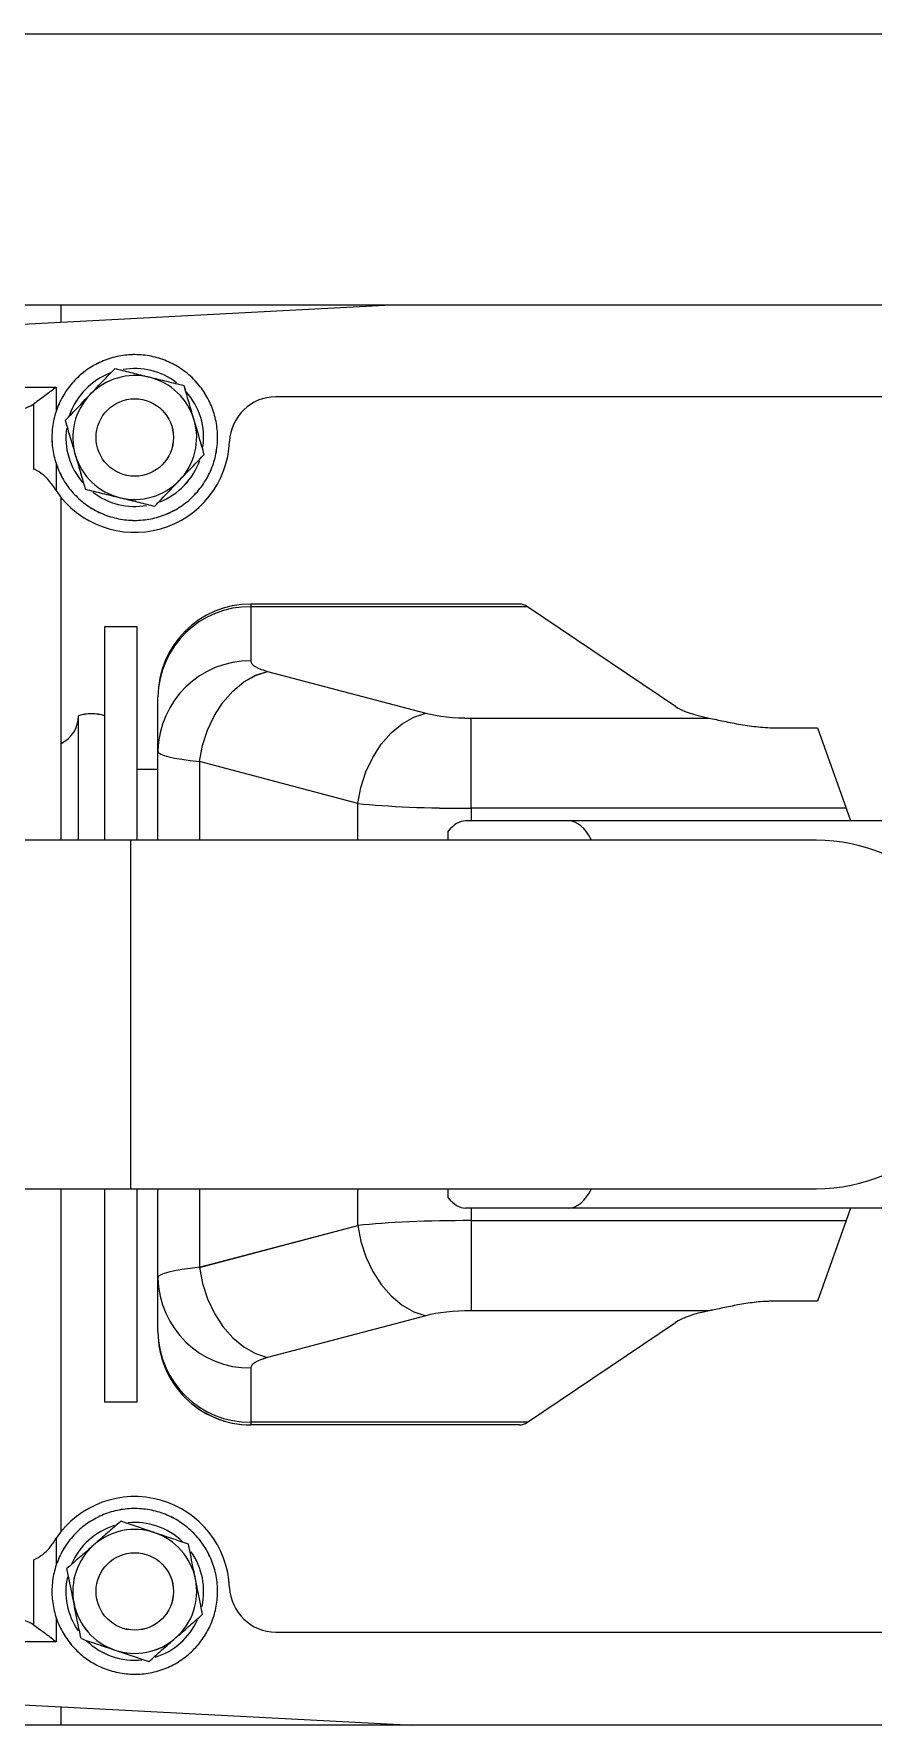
# Model space of a CAD drawing. Header units: inches. Extents: x -1851 to 6314, y -1304 to 4687.
# Drawn here: x -1323.12 to -1318.15, y 211.38 to 221.38 of the extents above; entities that cross this region are included whole.
import ezdxf

# ---------------------------------------------------------------- set-up
doc = ezdxf.new("R2010")
doc.units = ezdxf.units.IN
doc.header["$MEASUREMENT"] = 0
doc.layers.add('E-ARRY-TABL', color=9, linetype='Continuous')

# ---------------------------------------------------------------- blocks, each defined once
blk = doc.blocks.new('2.2.1_8 Mid Plan View')
at = {"color": 7, "linetype": 'Continuous', "lineweight": 15}
for p, q in [((-0.30061, -3.73684), (-0.30061, 2.68042)), ((0.30109, 2.68042), (0.30109, -3.73684)), ((-0.41544, -3.62201), (-0.41544, 2.56559)), ((-0.08202, 0.09022), (-0.08202, -0.1048)), ((0.08202, 0.09022), (0.08202, -0.1048)), ((-0.26164, 0.08119), (-0.26164, -0.22889)), ((0.26164, -0.22889), (0.26164, 0.08119)), ((-0.08733, 0.01273), (-0.08202, 0.01463)), ((0.08202, 0.01463), (0.08733, 0.01273)), ((-0.12142, 0.00057), (-0.08733, 0.01273)), ((-0.08733, 0.01273), (-0.08733, -0.14613)), ((0.08733, -0.14613), (0.08733, 0.01273)), ((0.08733, 0.01273), (0.12142, 0.00057)), ((-0.12142, -0.0164), (-0.12142, 0.00057)), ((-0.07382, 0), (-0.07382, -0.29035)), ((0.07382, -0.29035), (0.07382, 0)), ((0.12142, 0.00057), (0.12142, -0.0164)), ((-0.12556, -0.14613), (-0.12556, -0.04537)), ((0.12556, -0.04537), (0.12556, -0.14613)), ((-0.13046, -0.05956), (-0.17274, -0.12222)), ((0.17274, -0.12222), (0.13046, -0.05956)), ((-0.08202, -0.1048), (-0.08202, -0.14855)), ((0.08202, -0.1048), (0.08202, -0.14855)), ((-0.17388, -0.12565), (-0.17388, -0.2395)), ((-0.17274, -0.12222), (-0.17274, -0.2395)), ((0.17274, -0.12222), (0.17274, -0.2395)), ((0.17388, -0.12565), (0.17388, -0.2395)), ((-0.08733, -0.14613), (-0.12556, -0.14613)), ((0.08733, -0.14613), (0.12556, -0.14613)), ((-0.07382, -0.15584), (-0.07762, -0.15584)), ((0.07762, -0.15584), (0.07382, -0.15584)), ((-0.14536, -0.23247), (-0.12762, -0.16535)), ((0.12762, -0.16535), (0.14536, -0.23247)), ((0.28572, -0.46404), (0.30109, -0.17084)), ((-0.28572, -0.46404), (-0.30061, -0.18001)), ((-0.08939, -0.19417), (-0.10713, -0.2613)), ((0.10713, -0.2613), (0.08939, -0.19417)), ((-0.17388, -0.2395), (-0.17274, -0.2395)), ((-0.17274, -0.2395), (-0.14975, -0.2395)), ((0.14975, -0.2395), (0.17274, -0.2395)), ((0.17274, -0.2395), (0.17388, -0.2395)), ((-0.11152, -0.27887), (-0.13451, -0.27887)), ((-0.07382, -0.27887), (-0.11152, -0.27887)), ((-0.10375, -0.27887), (-0.10375, -0.28771)), ((0.11152, -0.27887), (0.07382, -0.27887)), ((0.13451, -0.27887), (0.11152, -0.27887)), ((-0.07382, -0.28771), (-0.16416, -0.28771)), ((-0.16416, -0.28771), (-0.16416, -0.30146)), ((-0.07382, -0.29035), (-0.07382, -0.42979)), ((0.16416, -0.28771), (0.07382, -0.28771)), ((0.07382, -0.42979), (0.07382, -0.29035)), ((0.16416, -0.30146), (0.16416, -0.28771)), ((-0.16416, -0.30146), (-0.07382, -0.30146)), ((0.07382, -0.30146), (0.16416, -0.30146)), ((-0.07382, -0.31255), (-0.12655, -0.31255)), ((-0.29328, -0.31988), (-0.30061, -0.31988)), ((-0.26575, -0.45363), (-0.26575, -0.32202)), ((-0.22193, -0.32202), (-0.2235, -0.32303)), ((-0.07382, -0.31988), (-0.21905, -0.31988)), ((0.21905, -0.31988), (0.07382, -0.31988)), ((0.2235, -0.32303), (0.22193, -0.32202)), ((0.26575, -0.32202), (0.26575, -0.45363)), ((0.30109, -0.31988), (0.29328, -0.31988)), ((-0.23108, -0.33148), (-0.25867, -0.33148)), ((0.25867, -0.33148), (0.23108, -0.33148))]:
    blk.add_line(p, q, dxfattribs=at)
at = {"color": 8, "linetype": 'Continuous', "lineweight": 15}
for p, q in [((-0.08733, -0.14613), (-0.08202, -0.14613)), ((0.08202, -0.14613), (0.08733, -0.14613)), ((-0.07382, -0.19417), (-0.08939, -0.19417)), ((0.08939, -0.19417), (0.07382, -0.19417)), ((-0.10713, -0.2613), (-0.07382, -0.2613)), ((0.07382, -0.2613), (0.10713, -0.2613)), ((0.07382, -0.29035), (-0.07382, -0.29035)), ((-0.26575, -0.32202), (-0.2555, -0.32202)), ((-0.23334, -0.32202), (-0.22193, -0.32202)), ((0.22193, -0.32202), (0.23334, -0.32202)), ((0.2555, -0.32202), (0.26575, -0.32202))]:
    blk.add_line(p, q, dxfattribs=at)
at = {"color": 7, "linetype": 'Continuous', "lineweight": 15, "flags": 128}
for points in [[(-0.08939, -0.19417), (-0.09617, -0.1929), (-0.10274, -0.19077), (-0.1089, -0.18786), (-0.11446, -0.18425), (-0.11924, -0.18006), (-0.1231, -0.17542), (-0.12592, -0.17046), (-0.12762, -0.16535)], [(0.08939, -0.19417), (0.09617, -0.1929), (0.10274, -0.19077), (0.1089, -0.18786), (0.11446, -0.18425), (0.11924, -0.18006), (0.1231, -0.17542), (0.12592, -0.17046), (0.12762, -0.16535)], [(-0.10713, -0.2613), (-0.11391, -0.26002), (-0.12048, -0.25789), (-0.12664, -0.25498), (-0.1322, -0.25138), (-0.13698, -0.24718), (-0.14085, -0.24254), (-0.14367, -0.23758), (-0.14536, -0.23247)], [(0.10713, -0.2613), (0.11391, -0.26002), (0.12048, -0.25789), (0.12664, -0.25498), (0.1322, -0.25138), (0.13698, -0.24718), (0.14085, -0.24254), (0.14367, -0.23758), (0.14536, -0.23247)]]:
    blk.add_lwpolyline(points, dxfattribs=at)
at = {"color": 7, "linetype": 'Continuous', "lineweight": 15}
for centre in [(-0.24442, -0.28871), (0.24442, -0.28871)]:
    blk.add_circle(centre, 0.0164, dxfattribs=at)
for centre, radius, start, end in [((0, 0), 0.07382, 0, 180), ((-0.24196, -0.22889), 0.01968, 180, 267.64472), ((0.24196, -0.22889), 0.01968, 272.35528, 0), ((-0.13451, -0.2395), 0.03937, 180, 270), ((-0.13391, -0.24004), 0.03884, 179.20634, 269.11267), ((-0.11092, -0.24004), 0.03884, 179.20634, 269.11267), ((0.11092, -0.24004), 0.03884, 270.88733, 0.79366), ((0.13391, -0.24004), 0.03884, 270.88733, 0.79366), ((0.13451, -0.2395), 0.03937, 270, 0), ((-0.24442, -0.28871), 0.04019, 304.01996, 87.64472), ((0.24442, -0.28871), 0.04019, 92.35528, 235.98004), ((-0.24442, -0.28871), 0.0351, 108.15411, 119.40411), ((-0.24442, -0.28871), 0.0351, 96.90411, 108.15411), ((-0.24442, -0.28871), 0.0351, 85.65411, 96.90411), ((-0.24442, -0.28871), 0.0351, 74.40411, 85.65411), ((-0.24442, -0.28871), 0.0351, 63.15411, 74.40411), ((-0.24442, -0.28871), 0.0351, 51.90411, 63.15411), ((0.24442, -0.28871), 0.0351, 110.6824, 121.9324), ((0.24442, -0.28871), 0.0351, 99.4324, 110.6824), ((0.24442, -0.28871), 0.0351, 88.1824, 99.4324), ((0.24442, -0.28871), 0.0351, 76.9324, 88.1824), ((0.24442, -0.28871), 0.0351, 65.6824, 76.9324), ((0.24442, -0.28871), 0.0351, 54.4324, 65.6824), ((-0.24442, -0.28871), 0.0351, 130.65411, 141.90411), ((-0.24442, -0.28871), 0.02625, 106.27911, 166.27911), ((-0.24442, -0.28871), 0.0351, 119.40411, 130.65411), ((-0.24442, -0.28871), 0.0292, 82.02411, 131.67826), ((-0.24442, -0.28871), 0.02625, 46.27911, 106.27911), ((-0.24442, -0.28871), 0.0292, 46.27911, 70.51706), ((-0.24442, -0.28871), 0.0351, 40.65411, 51.90411), ((0.24442, -0.28871), 0.0351, 133.1824, 144.4324), ((0.24442, -0.28871), 0.02625, 101.3074, 161.3074), ((0.24442, -0.28871), 0.0351, 121.9324, 133.1824), ((0.24442, -0.28871), 0.0292, 77.48076, 124.95791), ((0.24442, -0.28871), 0.02625, 41.3074, 101.3074), ((0.24442, -0.28871), 0.0292, 17.4042, 65.70248), ((0.24442, -0.28871), 0.0351, 43.1824, 54.4324), ((0.24442, -0.28871), 0.0351, 31.9324, 43.1824), ((-0.24442, -0.28871), 0.0351, 141.90411, 153.15411), ((-0.24442, -0.28871), 0.0292, 142.71343, 189.80563), ((-0.24442, -0.28871), 0.02625, 346.27911, 46.27911), ((-0.24442, -0.28871), 0.0292, 21.12868, 46.27911), ((-0.24442, -0.28871), 0.0351, 29.40411, 40.65411), ((-0.24442, -0.28871), 0.0351, 18.15411, 29.40411), ((0.24442, -0.28871), 0.0351, 144.4324, 155.6824), ((0.24442, -0.28871), 0.0292, 136.15698, 161.3074), ((0.24442, -0.28871), 0.02625, 341.3074, 41.3074), ((0.24442, -0.28871), 0.0351, 20.6824, 31.9324), ((-0.24442, -0.28871), 0.0351, 164.40411, 175.65411), ((-0.24442, -0.28871), 0.0351, 153.15411, 164.40411), ((-0.24442, -0.28871), 0.0351, 6.90411, 18.15411), ((0.24442, -0.28871), 0.0351, 155.6824, 166.9324), ((0.24442, -0.28871), 0.0292, 161.3074, 185.54536), ((0.24442, -0.28871), 0.0351, 9.4324, 20.6824), ((-0.24442, -0.28871), 0.0351, 175.65411, 186.90411), ((-0.24442, -0.28871), 0.02625, 166.27911, 226.27911), ((-0.24442, -0.28871), 0.0292, 322.45247, 9.92962), ((-0.24442, -0.28871), 0.0351, 355.65411, 6.90411), ((0.24442, -0.28871), 0.0351, 166.9324, 178.1824), ((0.24442, -0.28871), 0.02625, 161.3074, 221.3074), ((0.24442, -0.28871), 0.0292, 315.62303, 5.97122), ((0.24442, -0.28871), 0.0351, 358.1824, 9.4324), ((-0.24442, -0.28871), 0.0351, 186.90411, 198.15411), ((-0.24442, -0.28871), 0.0351, 344.40411, 355.65411), ((0.24442, -0.28871), 0.0351, 178.1824, 189.4324), ((0.24442, -0.28871), 0.0351, 346.9324, 358.1824), ((-0.24442, -0.28871), 0.0351, 198.15411, 209.40411), ((-0.24442, -0.28871), 0.0292, 200.59474, 250.94292), ((-0.24442, -0.28871), 0.02625, 286.27911, 346.27911), ((-0.24442, -0.28871), 0.0351, 333.15411, 344.40411), ((0.24442, -0.28871), 0.0351, 189.4324, 200.6824), ((0.24442, -0.28871), 0.0292, 197.0524, 246.70655), ((0.24442, -0.28871), 0.02625, 281.3074, 341.3074), ((0.24442, -0.28871), 0.0351, 335.6824, 346.9324), ((-0.24442, -0.28871), 0.0351, 209.40411, 220.65411), ((-0.24442, -0.28871), 0.02625, 226.27911, 286.27911), ((-0.24442, -0.28871), 0.0351, 321.90411, 333.15411), ((-0.10766, -0.307), 0.01968, 163.6403, 196.3597), ((0.24442, -0.28871), 0.0351, 200.6824, 211.9324), ((0.24442, -0.28871), 0.0351, 211.9324, 223.1824), ((0.24442, -0.28871), 0.02625, 221.3074, 281.3074), ((0.24442, -0.28871), 0.0351, 324.4324, 335.6824), ((-0.24442, -0.28871), 0.0351, 220.65411, 231.90411), ((-0.24442, -0.28871), 0.0292, 262.37591, 310.67419), ((-0.24442, -0.28871), 0.0351, 310.65411, 321.90411), ((-0.12655, -0.32567), 0.01312, 26.18366, 90), ((0.24442, -0.28871), 0.0351, 223.1824, 234.4324), ((0.24442, -0.28871), 0.0292, 257.74173, 304.83392), ((0.24442, -0.28871), 0.0351, 301.9324, 313.1824), ((0.24442, -0.28871), 0.0351, 313.1824, 324.4324), ((-0.24442, -0.28871), 0.0351, 231.90411, 243.15411), ((-0.24442, -0.28871), 0.0351, 243.15411, 254.40411), ((-0.24442, -0.28871), 0.0351, 276.90411, 288.15411), ((-0.24442, -0.28871), 0.0351, 288.15411, 299.40411), ((-0.24442, -0.28871), 0.0351, 299.40411, 310.65411), ((0.24442, -0.28871), 0.0351, 234.4324, 245.6824), ((0.24442, -0.28871), 0.0351, 245.6824, 256.9324), ((0.24442, -0.28871), 0.0351, 279.4324, 290.6824), ((0.24442, -0.28871), 0.0351, 290.6824, 301.9324), ((-0.24442, -0.28871), 0.0351, 254.40411, 265.65411), ((-0.24442, -0.28871), 0.0351, 265.65411, 276.90411), ((0.24442, -0.28871), 0.0351, 256.9324, 268.1824), ((0.24442, -0.28871), 0.0351, 268.1824, 279.4324)]:
    blk.add_arc(centre, radius, start, end, dxfattribs=at)
for centre, major_axis, ratio, start_param, end_param in [((-0.13432, -0.0164), (0, 0.04593), 0.24585, 3.490958, 4.029993), ((0.13432, -0.0164), (0, 0.04593), 0.24585, 2.253193, 2.792228), ((-0.04921, -0.1048), (0.03281, 0), 0.444444, 2.418858, 3.141593), ((0.04921, -0.1048), (0.03281, 0), 0.444444, 0, 0.722734), ((-0.13451, -0.12565), (0.03937, 0), 0.364309, 2.900524, 3.141593), ((0.13451, -0.12565), (0.03937, 0), 0.364309, 0, 0.241069), ((-0.13201, -0.14613), (0, 0.02625), 0.24585, 3.890812, 4.712389), ((-0.09378, -0.14613), (0, 0.06562), 0.09834, 3.890812, 4.712389), ((-0.04921, -0.14855), (0.03281, 0), 0.444444, 3.141593, 3.665191), ((0.04921, -0.14855), (0.03281, 0), 0.444444, 5.759587, 6.283185), ((0.09378, -0.14613), (0, 0.06562), 0.09834, 1.570796, 2.392374), ((0.13201, -0.14613), (0, 0.02625), 0.24585, 1.570796, 2.392374), ((-0.14975, -0.21325), (0, 0.02625), 0.24585, 3.141593, 3.890812), ((0.14975, -0.21325), (0, 0.02625), 0.24585, 2.392374, 3.141593), ((-0.11152, -0.21325), (0, 0.06562), 0.09834, 3.141593, 3.890812), ((0.11152, -0.21325), (0, 0.06562), 0.09834, 2.392374, 3.141593)]:
    blk.add_ellipse(centre, major_axis=major_axis, ratio=ratio, start_param=start_param, end_param=end_param, dxfattribs=at)
for points, knots in [([(-0.12556, -0.04537), (-0.12512, -0.04331), (-0.12424, -0.03914), (-0.12279, -0.03206), (-0.12171, -0.02445), (-0.12142, -0.01914), (-0.12142, -0.01643), (-0.12142, -0.0164)], [0, 0, 0, 0, 0.245342, 0.49764, 0.743058, 0.997175, 1, 1, 1, 1]), ([(0.12142, -0.0164), (0.12149, -0.01879), (0.12161, -0.02362), (0.12257, -0.03061), (0.12382, -0.03724), (0.12489, -0.04208), (0.12542, -0.04467), (0.12556, -0.04537)], [0, 0, 0, 0, 0.225619, 0.458408, 0.683808, 0.914596, 1, 1, 1, 1]), ([(-0.25178, -0.26352), (-0.25212, -0.26362), (-0.25473, -0.26438), (-0.25966, -0.26582), (-0.26409, -0.26711), (-0.26632, -0.26776)], [0, 0, 0, 0, 0.070086, 0.530782, 1, 1, 1, 1]), ([(-0.23723, -0.25927), (-0.23959, -0.25996), (-0.24436, -0.26135), (-0.24929, -0.26279), (-0.25178, -0.26352)], [0, 0, 0, 0, 0.495458, 1, 1, 1, 1]), ([(-0.22628, -0.26974), (-0.22728, -0.26879), (-0.23098, -0.26524), (-0.23459, -0.26179), (-0.23723, -0.25927)], [0, 0, 0, 0, 0.268634, 1, 1, 1, 1]), ([(0.23927, -0.26297), (0.23792, -0.26324), (0.23289, -0.26425), (0.228, -0.26523), (0.22441, -0.26594)], [0, 0, 0, 0, 0.268634, 1, 1, 1, 1]), ([(0.25413, -0.26), (0.25289, -0.26025), (0.24804, -0.26122), (0.24301, -0.26223), (0.23927, -0.26297)], [0, 0, 0, 0, 0.257551, 1, 1, 1, 1]), ([(0.26414, -0.27139), (0.2639, -0.27112), (0.2621, -0.26907), (0.25872, -0.26522), (0.25567, -0.26175), (0.25413, -0.26)], [0, 0, 0, 0, 0.070086, 0.530782, 1, 1, 1, 1]), ([(-0.26632, -0.26776), (-0.26691, -0.27016), (-0.26808, -0.27498), (-0.2693, -0.27997), (-0.26992, -0.28249)], [0, 0, 0, 0, 0.495458, 1, 1, 1, 1]), ([(-0.21533, -0.28022), (-0.21625, -0.27934), (-0.21982, -0.27592), (-0.22353, -0.27238), (-0.22628, -0.26974)], [0, 0, 0, 0, 0.257551, 1, 1, 1, 1]), ([(0.22441, -0.26594), (0.22363, -0.26828), (0.22203, -0.27298), (0.22039, -0.27784), (0.21956, -0.2803)], [0, 0, 0, 0, 0.495458, 1, 1, 1, 1]), ([(0.27414, -0.28277), (0.27251, -0.28092), (0.26924, -0.27719), (0.26585, -0.27333), (0.26414, -0.27139)], [0, 0, 0, 0, 0.495458, 1, 1, 1, 1]), ([(-0.26992, -0.28249), (-0.27, -0.28283), (-0.27065, -0.28548), (-0.27186, -0.29046), (-0.27296, -0.29494), (-0.27351, -0.29721)], [0, 0, 0, 0, 0.070086, 0.530782, 1, 1, 1, 1]), ([(-0.21892, -0.29494), (-0.21884, -0.29459), (-0.21819, -0.29194), (-0.21698, -0.28696), (-0.21588, -0.28248), (-0.21533, -0.28022)], [0, 0, 0, 0, 0.070086, 0.530782, 1, 1, 1, 1]), ([(0.21956, -0.2803), (0.21944, -0.28064), (0.21857, -0.28322), (0.21693, -0.28807), (0.21545, -0.29245), (0.2147, -0.29465)], [0, 0, 0, 0, 0.070086, 0.530782, 1, 1, 1, 1]), ([(0.26928, -0.29712), (0.2694, -0.29678), (0.27027, -0.29421), (0.27191, -0.28935), (0.27339, -0.28497), (0.27414, -0.28277)], [0, 0, 0, 0, 0.070086, 0.530782, 1, 1, 1, 1]), ([(-0.26256, -0.30768), (-0.26356, -0.30673), (-0.26726, -0.30318), (-0.27087, -0.29973), (-0.27351, -0.29721)], [0, 0, 0, 0, 0.268634, 1, 1, 1, 1]), ([(-0.22252, -0.30966), (-0.22193, -0.30727), (-0.22075, -0.30244), (-0.21954, -0.29745), (-0.21892, -0.29494)], [0, 0, 0, 0, 0.495458, 1, 1, 1, 1]), ([(0.2147, -0.29465), (0.21633, -0.2965), (0.2196, -0.30023), (0.22299, -0.30409), (0.2247, -0.30604)], [0, 0, 0, 0, 0.495458, 1, 1, 1, 1]), ([(0.26443, -0.31148), (0.26521, -0.30915), (0.26681, -0.30444), (0.26845, -0.29958), (0.26928, -0.29712)], [0, 0, 0, 0, 0.495458, 1, 1, 1, 1]), ([(-0.25161, -0.31815), (-0.25253, -0.31727), (-0.2561, -0.31386), (-0.25981, -0.31031), (-0.26256, -0.30768)], [0, 0, 0, 0, 0.257551, 1, 1, 1, 1]), ([(0.2247, -0.30604), (0.22494, -0.30631), (0.22674, -0.30835), (0.23012, -0.3122), (0.23317, -0.31567), (0.23471, -0.31742)], [0, 0, 0, 0, 0.070086, 0.530782, 1, 1, 1, 1]), ([(-0.25161, -0.31815), (-0.24925, -0.31746), (-0.24448, -0.31607), (-0.23955, -0.31463), (-0.23706, -0.3139)], [0, 0, 0, 0, 0.495458, 1, 1, 1, 1]), ([(-0.23706, -0.3139), (-0.23672, -0.3138), (-0.23411, -0.31304), (-0.22918, -0.3116), (-0.22475, -0.31031), (-0.22252, -0.30966)], [0, 0, 0, 0, 0.070086, 0.530782, 1, 1, 1, 1]), ([(0.24957, -0.31445), (0.24821, -0.31472), (0.24319, -0.31572), (0.23829, -0.3167), (0.23471, -0.31742)], [0, 0, 0, 0, 0.268634, 1, 1, 1, 1]), ([(0.26443, -0.31148), (0.26318, -0.31173), (0.25833, -0.31269), (0.2533, -0.3137), (0.24957, -0.31445)], [0, 0, 0, 0, 0.257551, 1, 1, 1, 1]), ([(-0.26575, -0.32202), (-0.26574, -0.32203), (-0.26465, -0.32343), (-0.2621, -0.3267), (-0.25992, -0.32974), (-0.25867, -0.33148)], [0, 0, 0, 0, 0.003777, 0.432324, 1, 1, 1, 1]), ([(0.25867, -0.33148), (0.25992, -0.32974), (0.2621, -0.3267), (0.26465, -0.32343), (0.26574, -0.32203), (0.26575, -0.32202)], [0, 0, 0, 0, 0.567676, 0.996223, 1, 1, 1, 1]), ([(-0.2235, -0.32303), (-0.22497, -0.32409), (-0.22791, -0.32623), (-0.23011, -0.32951), (-0.23093, -0.33119), (-0.23108, -0.33148)], [0, 0, 0, 0, 0.451634, 0.905839, 1, 1, 1, 1]), ([(0.23108, -0.33148), (0.23037, -0.33019), (0.22896, -0.32761), (0.22608, -0.32472), (0.22411, -0.32343), (0.2235, -0.32303)], [0, 0, 0, 0, 0.40927, 0.81718, 1, 1, 1, 1])]:
    blk.add_open_spline(points, degree=3, knots=knots, dxfattribs=at)

msp = doc.modelspace()

# ---------------------------------------------------------------- linework, layer by layer
at = {"layer": 'E-ARRY-TABL'}
for p, q in [((-1369.02781, 221.37647), (-1282.69238, 221.37647)), ((-1370.63001, 219.77427), (-1281.09018, 219.77427)), ((-1324.96472, 219.56658), (-1321.00173, 219.77427)), ((-1322.95326, 219.672), (-1322.95326, 219.77427)), ((-1324.81949, 219.28782), (-1322.98316, 219.28782)), ((-1322.98316, 219.28782), (-1322.98316, 219.14483)), ((-1323.1151, 218.80407), (-1323.1151, 219.18911)), ((-1317.3572, 219.23059), (-1321.68365, 219.23059)), ((-1322.98316, 218.8357), (-1322.98316, 218.67653)), ((-1322.98316, 218.67653), (-1322.99718, 218.69836)), ((-1322.95326, 216.60986), (-1322.95326, 218.63623)), ((-1321.83172, 218.00606), (-1321.83172, 217.99018)), ((-1320.24315, 218.00606), (-1321.83172, 218.00606)), ((-1321.83172, 217.99018), (-1321.83172, 217.66939)), ((-1320.19538, 217.99018), (-1321.83172, 217.99018)), ((-1319.32105, 217.40014), (-1320.19538, 217.99018)), ((-1322.69622, 217.87047), (-1322.69622, 216.60986)), ((-1322.50441, 217.87047), (-1322.69622, 217.87047)), ((-1322.50441, 216.60986), (-1322.50441, 217.87047)), ((-1321.73365, 217.60807), (-1320.79707, 217.36051)), ((-1322.38104, 217.13595), (-1322.38104, 217.45674)), ((-1322.85094, 216.60986), (-1322.85094, 217.34563)), ((-1320.52892, 216.79836), (-1320.52892, 217.3318)), ((-1320.52892, 217.3318), (-1319.12306, 217.3318)), ((-1318.71888, 217.27409), (-1318.482, 217.27409)), ((-1318.482, 217.27409), (-1318.31234, 216.79836)), ((-1322.38104, 216.60986), (-1322.38104, 217.13595)), ((-1321.1993, 216.82708), (-1322.13588, 217.07463)), ((-1322.13588, 217.07463), (-1322.13588, 216.60986)), ((-1322.38104, 217.02748), (-1322.50441, 217.02748)), ((-1321.1993, 216.60986), (-1321.1993, 216.82708)), ((-1318.31234, 216.79836), (-1320.52892, 216.79836)), ((-1320.52892, 216.79836), (-1320.52892, 216.7243)), ((-1318.31234, 216.79836), (-1318.28593, 216.7243)), ((-1320.66441, 216.60986), (-1320.66441, 216.66297)), ((-1319.95232, 216.7243), (-1320.56268, 216.7243)), ((-1317.23113, 216.7243), (-1319.95232, 216.7243)), ((-1322.54126, 216.60986), (-1324.48679, 216.60986)), ((-1318.49, 216.60986), (-1322.54126, 216.60986)), ((-1322.54126, 214.5499), (-1322.54126, 216.60986)), ((-1324.48679, 214.5499), (-1322.54126, 214.5499)), ((-1322.95326, 212.52352), (-1322.95326, 214.5499)), ((-1322.69622, 214.5499), (-1322.69622, 213.28929)), ((-1322.54126, 214.5499), (-1318.49, 214.5499)), ((-1322.50441, 213.28929), (-1322.50441, 214.5499)), ((-1322.38104, 214.02381), (-1322.38104, 214.5499)), ((-1322.13588, 214.5499), (-1322.13588, 214.08513)), ((-1321.1993, 214.33268), (-1321.1993, 214.5499)), ((-1320.66441, 214.49678), (-1320.66441, 214.5499)), ((-1319.95232, 214.43545), (-1320.56268, 214.43545)), ((-1320.52892, 214.43545), (-1320.52892, 214.3614)), ((-1320.52892, 214.3614), (-1318.31234, 214.3614)), ((-1320.52892, 214.3614), (-1320.52892, 213.82796)), ((-1317.23113, 214.43545), (-1319.95232, 214.43545)), ((-1318.31234, 214.3614), (-1318.482, 213.88567)), ((-1318.28593, 214.43545), (-1318.31234, 214.3614)), ((-1322.13588, 214.08513), (-1321.1993, 214.33268)), ((-1322.38104, 213.70302), (-1322.38104, 214.02381)), ((-1318.482, 213.88567), (-1318.71888, 213.88567)), ((-1320.79707, 213.79924), (-1321.73365, 213.55169)), ((-1319.12306, 213.82796), (-1320.52892, 213.82796)), ((-1320.19538, 213.16958), (-1319.32105, 213.75961)), ((-1321.83172, 213.49037), (-1321.83172, 213.16958)), ((-1322.69622, 213.28929), (-1322.50441, 213.28929)), ((-1320.19538, 213.16958), (-1321.83172, 213.16958)), ((-1321.83172, 213.16958), (-1321.83172, 213.1537)), ((-1320.24315, 213.1537), (-1321.83172, 213.1537)), ((-1322.99718, 212.4614), (-1322.98316, 212.48323)), ((-1322.98316, 212.48323), (-1322.98316, 212.32405)), ((-1323.1151, 211.97065), (-1323.1151, 212.35569)), ((-1322.98316, 212.01493), (-1322.98316, 211.87194)), ((-1322.98316, 211.87194), (-1324.81949, 211.87194)), ((-1321.68365, 211.92916), (-1317.3572, 211.92916)), ((-1324.96472, 211.59317), (-1320.87366, 211.37877)), ((-1322.95326, 211.37877), (-1322.95326, 211.48776)), ((-1281.09018, 211.37877), (-1370.63001, 211.37877))]:
    msp.add_line(p, q, dxfattribs=at)
for points in [[(-1322.13588, 217.07463), (-1322.11807, 217.16925), (-1322.08839, 217.26096), (-1322.04776, 217.34691), (-1321.99743, 217.42446), (-1321.93896, 217.4912), (-1321.87415, 217.54509), (-1321.80501, 217.58445), (-1321.73365, 217.60807)], [(-1321.1993, 216.82708), (-1321.18149, 216.9217), (-1321.15181, 217.01341), (-1321.11118, 217.09936), (-1321.06085, 217.1769), (-1321.00238, 217.24365), (-1320.93757, 217.29753), (-1320.86842, 217.33689), (-1320.79707, 217.36051)], [(-1321.1993, 214.33268), (-1321.18149, 214.23806), (-1321.15181, 214.14635), (-1321.11118, 214.0604), (-1321.06085, 213.98285), (-1321.00238, 213.91611), (-1320.93757, 213.86222), (-1320.86842, 213.82286), (-1320.79707, 213.79924)], [(-1322.13588, 214.08513), (-1322.11807, 213.9905), (-1322.08839, 213.8988), (-1322.04776, 213.81285), (-1321.99743, 213.7353), (-1321.93896, 213.66855), (-1321.87415, 213.61467), (-1321.80501, 213.57531), (-1321.73365, 213.55169)]]:
    msp.add_lwpolyline(points, dxfattribs=at)
for centre in [(-1322.51837, 218.99027), (-1322.51837, 212.16949)]:
    msp.add_circle(centre, 0.22889, dxfattribs=at)
for centre, radius, start, end in [((-1322.51837, 218.99027), 0.48981, 108.154105, 119.404105), ((-1322.51837, 218.99027), 0.48981, 96.904105, 108.154105), ((-1322.51837, 218.99027), 0.48981, 85.654105, 96.904105), ((-1322.51837, 218.99027), 0.48981, 74.404105, 85.654105), ((-1322.51837, 218.99027), 0.48981, 63.154105, 74.404105), ((-1322.51837, 218.99027), 0.48981, 130.654105, 141.904105), ((-1322.51837, 218.99027), 0.40742, 110.594737, 160.942925), ((-1322.51837, 218.99027), 0.48981, 119.404105, 130.654105), ((-1322.51837, 218.99027), 0.36622, 76.279105, 136.279105), ((-1322.51837, 218.99027), 0.40742, 52.713434, 99.80563), ((-1322.51837, 218.99027), 0.48981, 51.904105, 63.154105), ((-1322.51837, 218.99027), 0.48981, 40.654105, 51.904105), ((-1322.51837, 218.99027), 0.48981, 141.904105, 153.154105), ((-1322.51837, 218.99027), 0.36622, 16.279105, 76.279105), ((-1322.51837, 218.99027), 0.40742, 352.024108, 41.678261), ((-1322.51837, 218.99027), 0.48981, 29.404105, 40.654105), ((-1322.51837, 218.99027), 0.48981, 153.154105, 164.404105), ((-1322.51837, 218.99027), 0.36622, 136.279105, 196.279105), ((-1322.51837, 218.99027), 0.48981, 18.154105, 29.404105), ((-1321.68365, 218.95593), 0.27466, 90, 177.644716), ((-1322.51837, 218.99027), 0.48981, 164.404105, 175.654105), ((-1322.51837, 218.99027), 0.36622, 316.279105, 16.279105), ((-1322.51837, 218.99027), 0.48981, 6.904105, 18.154105), ((-1322.51837, 218.99027), 0.48981, 175.654105, 186.904105), ((-1322.51837, 218.99027), 0.56077, 214.019959, 357.644716), ((-1322.51837, 218.99027), 0.40742, 172.375911, 220.674185), ((-1322.51837, 218.99027), 0.48981, 344.404105, 355.654105), ((-1322.51837, 218.99027), 0.48981, 355.654105, 6.904105), ((-1322.51837, 218.99027), 0.48981, 186.904105, 198.154105), ((-1322.51837, 218.99027), 0.36622, 196.279105, 256.279105), ((-1322.51837, 218.99027), 0.40742, 316.279105, 340.517064), ((-1322.51837, 218.99027), 0.48981, 333.154105, 344.404105), ((-1322.51837, 218.99027), 0.48981, 198.154105, 209.404105), ((-1322.51837, 218.99027), 0.48981, 209.404105, 220.654105), ((-1322.51837, 218.99027), 0.48981, 321.904105, 333.154105), ((-1322.51837, 218.99027), 0.48981, 220.654105, 231.904105), ((-1322.51837, 218.99027), 0.40742, 232.452466, 279.929621), ((-1322.51837, 218.99027), 0.36622, 256.279105, 316.279105), ((-1322.51837, 218.99027), 0.40742, 291.128683, 316.279105), ((-1322.51837, 218.99027), 0.48981, 310.654105, 321.904105), ((-1322.51837, 218.99027), 0.48981, 231.904105, 243.154105), ((-1322.51837, 218.99027), 0.48981, 243.154105, 254.404105), ((-1322.51837, 218.99027), 0.48981, 288.154105, 299.404105), ((-1322.51837, 218.99027), 0.48981, 299.404105, 310.654105), ((-1322.51837, 218.99027), 0.48981, 254.404105, 265.654105), ((-1322.51837, 218.99027), 0.48981, 265.654105, 276.904105), ((-1322.51837, 218.99027), 0.48981, 276.904105, 288.154105), ((-1321.83172, 217.45674), 0.54932, 90, 180), ((-1321.83923, 217.44834), 0.54188, 89.206342, 179.112667), ((-1321.83923, 217.12756), 0.54188, 89.206342, 179.112667), ((-1322.77358, 217.08209), 0.27466, 73.640298, 106.359702), ((-1323.03405, 217.34563), 0.18311, 296.183663, 0), ((-1318.49, 215.57988), 1.02998, 270, 90), ((-1321.83923, 214.0322), 0.54188, 180.887333, 270.793658), ((-1321.83923, 213.71141), 0.54188, 180.887333, 270.793658), ((-1321.83172, 213.70302), 0.54932, 180, 270), ((-1322.51837, 212.16949), 0.56077, 2.355284, 145.980041), ((-1322.51837, 212.16949), 0.48981, 99.432398, 110.682398), ((-1322.51837, 212.16949), 0.48981, 88.182398, 99.432398), ((-1322.51837, 212.16949), 0.48981, 76.932398, 88.182398), ((-1322.51837, 212.16949), 0.40742, 107.052401, 156.706554), ((-1322.51837, 212.16949), 0.48981, 121.932398, 133.182398), ((-1322.51837, 212.16949), 0.48981, 110.682398, 121.932398), ((-1322.51837, 212.16949), 0.40742, 71.307398, 95.545357), ((-1322.51837, 212.16949), 0.48981, 65.682398, 76.932398), ((-1322.51837, 212.16949), 0.40742, 46.156976, 71.307398), ((-1322.51837, 212.16949), 0.48981, 54.432398, 65.682398), ((-1322.51837, 212.16949), 0.48981, 43.182398, 54.432398), ((-1322.51837, 212.16949), 0.48981, 144.432398, 155.682398), ((-1322.51837, 212.16949), 0.48981, 133.182398, 144.432398), ((-1322.51837, 212.16949), 0.36622, 71.307398, 131.307398), ((-1322.51837, 212.16949), 0.36622, 11.307398, 71.307398), ((-1322.51837, 212.16949), 0.48981, 31.932398, 43.182398), ((-1322.51837, 212.16949), 0.48981, 155.682398, 166.932398), ((-1322.51837, 212.16949), 0.36622, 131.307398, 191.307398), ((-1322.51837, 212.16949), 0.40742, 347.480758, 34.957914), ((-1322.51837, 212.16949), 0.48981, 20.682398, 31.932398), ((-1322.51837, 212.16949), 0.48981, 166.932398, 178.182398), ((-1322.51837, 212.16949), 0.40742, 167.741727, 214.833923), ((-1322.51837, 212.16949), 0.48981, 9.432398, 20.682398), ((-1322.51837, 212.16949), 0.48981, 178.182398, 189.432398), ((-1322.51837, 212.16949), 0.36622, 311.307398, 11.307398), ((-1322.51837, 212.16949), 0.48981, 346.932398, 358.182398), ((-1322.51837, 212.16949), 0.48981, 358.182398, 9.432398), ((-1321.68365, 212.20382), 0.27466, 182.355284, 270), ((-1322.51837, 212.16949), 0.48981, 189.432398, 200.682398), ((-1322.51837, 212.16949), 0.36622, 191.307398, 251.307398), ((-1322.51837, 212.16949), 0.48981, 335.682398, 346.932398), ((-1322.51837, 212.16949), 0.48981, 200.682398, 211.932398), ((-1322.51837, 212.16949), 0.40742, 287.404204, 335.702478), ((-1322.51837, 212.16949), 0.48981, 324.432398, 335.682398), ((-1322.51837, 212.16949), 0.48981, 211.932398, 223.182398), ((-1322.51837, 212.16949), 0.40742, 225.623029, 275.971218), ((-1322.51837, 212.16949), 0.36622, 251.307398, 311.307398), ((-1322.51837, 212.16949), 0.48981, 313.182398, 324.432398), ((-1322.51837, 212.16949), 0.48981, 223.182398, 234.432398), ((-1322.51837, 212.16949), 0.48981, 234.432398, 245.682398), ((-1322.51837, 212.16949), 0.48981, 290.682398, 301.932398), ((-1322.51837, 212.16949), 0.48981, 301.932398, 313.182398), ((-1322.51837, 212.16949), 0.48981, 245.682398, 256.932398), ((-1322.51837, 212.16949), 0.48981, 256.932398, 268.182398), ((-1322.51837, 212.16949), 0.48981, 268.182398, 279.432398), ((-1322.51837, 212.16949), 0.48981, 279.432398, 290.682398)]:
    msp.add_arc(centre, radius, start, end, dxfattribs=at)
for centre, major_axis, ratio, start_param, end_param in [((-1323.25046, 219.28782), (0.19469, 0), 0.7053898, 4.712389, 5.4811739), ((-1320.24315, 217.45674), (0, -0.54932), 0.364309, 2.9005235, 3.1415927), ((-1321.4655, 217.66939), (0.36622, 0), 0.2458501, 3.1415927, 3.8908116), ((-1320.52892, 217.42183), (0.36622, 0), 0.2458501, 3.8908116, 4.712389), ((-1318.71888, 217.45408), (0.64088, 0), 0.2458501, 3.4909576, 4.0299926), ((-1321.4655, 217.13595), (0.91554, 0), 0.0983401, 3.1415927, 3.8908116), ((-1320.52892, 216.88839), (0.91554, 0), 0.0983401, 3.8908116, 4.712389), ((-1320.56268, 216.26653), (0, -0.45777), 0.4444444, 3.1415927, 3.6651914), ((-1319.95232, 216.26653), (0, -0.45777), 0.4444444, 2.4188584, 3.1415927), ((-1320.56268, 214.89322), (0, -0.45777), 0.4444444, 5.7595865, 6.2831853), ((-1319.95232, 214.89322), (0, -0.45777), 0.4444444, 0, 0.7227342), ((-1320.52892, 214.27136), (0.91554, 0), 0.0983401, 1.5707963, 2.3923737), ((-1321.4655, 214.02381), (0.91554, 0), 0.0983401, 2.3923737, 3.1415927), ((-1320.52892, 213.73792), (0.36622, 0), 0.2458501, 1.5707963, 2.3923737), ((-1318.71888, 213.70568), (0.64088, 0), 0.2458501, 2.2531927, 2.7922277), ((-1321.4655, 213.49037), (0.36622, 0), 0.2458501, 2.3923737, 3.1415927), ((-1320.24315, 213.70302), (0, -0.54932), 0.364309, 0, 0.2410691), ((-1323.25046, 211.87194), (0.19469, 0), 0.7053898, 0.8020114, 1.5707963)]:
    msp.add_ellipse(centre, major_axis=major_axis, ratio=ratio, start_param=start_param, end_param=end_param, dxfattribs=at)
for points, knots in [([(-1322.78304, 219.24337), (-1322.76976, 219.25727), (-1322.72029, 219.30899), (-1322.67213, 219.35935), (-1322.63691, 219.39618)], [0, 0, 0, 0, 0.2686336, 1, 1, 1, 1]), ([(-1322.43151, 219.34603), (-1322.43638, 219.34722), (-1322.47325, 219.35622), (-1322.54277, 219.37319), (-1322.60534, 219.38847), (-1322.63691, 219.39618)], [0, 0, 0, 0, 0.0700858, 0.5307822, 1, 1, 1, 1]), ([(-1322.98316, 219.28782), (-1322.98333, 219.28768), (-1323.00286, 219.27256), (-1323.04846, 219.23696), (-1323.09091, 219.20648), (-1323.1151, 219.18911)], [0, 0, 0, 0, 0.0037768, 0.4323237, 1, 1, 1, 1]), ([(-1322.22611, 219.29588), (-1322.25947, 219.30402), (-1322.3268, 219.32046), (-1322.3964, 219.33746), (-1322.43151, 219.34603)], [0, 0, 0, 0, 0.495458, 1, 1, 1, 1]), ([(-1322.16684, 219.09292), (-1322.16825, 219.09773), (-1322.17888, 219.13416), (-1322.19894, 219.20285), (-1322.217, 219.26468), (-1322.22611, 219.29588)], [0, 0, 0, 0, 0.0700858, 0.5307822, 1, 1, 1, 1]), ([(-1322.92918, 219.09057), (-1322.91691, 219.1034), (-1322.86928, 219.1532), (-1322.81979, 219.20495), (-1322.78304, 219.24337)], [0, 0, 0, 0, 0.2575513, 1, 1, 1, 1]), ([(-1322.92918, 219.09057), (-1322.91955, 219.05761), (-1322.90012, 218.99108), (-1322.88004, 218.92231), (-1322.86991, 218.88761)], [0, 0, 0, 0, 0.495458, 1, 1, 1, 1]), ([(-1322.10757, 218.88996), (-1322.1172, 218.92293), (-1322.13663, 218.98945), (-1322.15671, 219.05822), (-1322.16684, 219.09292)], [0, 0, 0, 0, 0.495458, 1, 1, 1, 1]), ([(-1322.86991, 218.88761), (-1322.8685, 218.8828), (-1322.85786, 218.84637), (-1322.83781, 218.77768), (-1322.81975, 218.71585), (-1322.81064, 218.68465)], [0, 0, 0, 0, 0.0700858, 0.5307822, 1, 1, 1, 1]), ([(-1322.2537, 218.73716), (-1322.24042, 218.75105), (-1322.19095, 218.80277), (-1322.14279, 218.85313), (-1322.10757, 218.88996)], [0, 0, 0, 0, 0.2686336, 1, 1, 1, 1]), ([(-1322.99718, 218.69836), (-1323.01204, 218.71885), (-1323.04185, 218.75995), (-1323.08761, 218.79065), (-1323.11107, 218.8021), (-1323.1151, 218.80407)], [0, 0, 0, 0, 0.451634, 0.9058386, 1, 1, 1, 1]), ([(-1322.81064, 218.68465), (-1322.77728, 218.67651), (-1322.70995, 218.66007), (-1322.64035, 218.64307), (-1322.60524, 218.6345)], [0, 0, 0, 0, 0.495458, 1, 1, 1, 1]), ([(-1322.39984, 218.58435), (-1322.38757, 218.59718), (-1322.33994, 218.64699), (-1322.29045, 218.69874), (-1322.2537, 218.73716)], [0, 0, 0, 0, 0.2575513, 1, 1, 1, 1]), ([(-1322.60524, 218.6345), (-1322.60037, 218.63331), (-1322.5635, 218.62431), (-1322.49398, 218.60734), (-1322.43141, 218.59206), (-1322.39984, 218.58435)], [0, 0, 0, 0, 0.0700858, 0.5307822, 1, 1, 1, 1]), ([(-1319.12306, 217.3318), (-1319.09434, 217.32574), (-1319.03608, 217.31343), (-1318.93733, 217.29321), (-1318.83118, 217.27807), (-1318.75708, 217.2741), (-1318.7193, 217.27409), (-1318.71888, 217.27409)], [0, 0, 0, 0, 0.2453417, 0.4976398, 0.7430576, 0.9971753, 1, 1, 1, 1]), ([(-1318.71888, 213.88567), (-1318.75211, 213.88479), (-1318.81963, 213.88299), (-1318.91716, 213.86969), (-1319.00967, 213.85217), (-1319.07713, 213.83733), (-1319.11329, 213.82995), (-1319.12306, 213.82796)], [0, 0, 0, 0, 0.2256187, 0.4584081, 0.6838078, 0.914596, 1, 1, 1, 1]), ([(-1322.60129, 212.58415), (-1322.62708, 212.56149), (-1322.67914, 212.51574), (-1322.73296, 212.46845), (-1322.76011, 212.44459)], [0, 0, 0, 0, 0.495458, 1, 1, 1, 1]), ([(-1322.40101, 212.51639), (-1322.40575, 212.518), (-1322.4417, 212.53016), (-1322.50949, 212.55309), (-1322.5705, 212.57374), (-1322.60129, 212.58415)], [0, 0, 0, 0, 0.0700858, 0.5307822, 1, 1, 1, 1]), ([(-1323.1151, 212.35569), (-1323.0971, 212.36552), (-1323.06117, 212.38515), (-1323.02083, 212.42542), (-1323.00277, 212.4529), (-1322.99718, 212.4614)], [0, 0, 0, 0, 0.4092703, 0.8171797, 1, 1, 1, 1]), ([(-1322.20072, 212.44863), (-1322.23325, 212.45963), (-1322.2989, 212.48184), (-1322.36677, 212.50481), (-1322.40101, 212.51639)], [0, 0, 0, 0, 0.495458, 1, 1, 1, 1]), ([(-1322.76011, 212.44459), (-1322.76388, 212.44128), (-1322.79239, 212.41622), (-1322.84614, 212.36899), (-1322.89453, 212.32647), (-1322.91894, 212.30502)], [0, 0, 0, 0, 0.0700858, 0.5307822, 1, 1, 1, 1]), ([(-1322.15927, 212.2413), (-1322.16304, 212.26015), (-1322.17707, 212.33033), (-1322.19073, 212.39865), (-1322.20072, 212.44863)], [0, 0, 0, 0, 0.2686336, 1, 1, 1, 1]), ([(-1322.87748, 212.09769), (-1322.88125, 212.11654), (-1322.89528, 212.18672), (-1322.90895, 212.25504), (-1322.91894, 212.30502)], [0, 0, 0, 0, 0.2686336, 1, 1, 1, 1]), ([(-1322.11781, 212.03397), (-1322.12129, 212.05137), (-1322.1348, 212.11895), (-1322.14884, 212.18917), (-1322.15927, 212.2413)], [0, 0, 0, 0, 0.2575513, 1, 1, 1, 1]), ([(-1322.83603, 211.89036), (-1322.83951, 211.90776), (-1322.85302, 211.97534), (-1322.86706, 212.04556), (-1322.87748, 212.09769)], [0, 0, 0, 0, 0.2575513, 1, 1, 1, 1]), ([(-1323.1151, 211.97065), (-1323.09091, 211.95328), (-1323.04846, 211.9228), (-1323.00286, 211.8872), (-1322.98333, 211.87207), (-1322.98316, 211.87194)], [0, 0, 0, 0, 0.5676763, 0.9962232, 1, 1, 1, 1]), ([(-1322.27664, 211.8944), (-1322.27287, 211.89771), (-1322.24436, 211.92276), (-1322.19061, 211.96999), (-1322.14222, 212.01251), (-1322.11781, 212.03397)], [0, 0, 0, 0, 0.0700858, 0.5307822, 1, 1, 1, 1]), ([(-1322.83603, 211.89036), (-1322.8035, 211.87935), (-1322.73785, 211.85714), (-1322.66998, 211.83418), (-1322.63574, 211.82259)], [0, 0, 0, 0, 0.495458, 1, 1, 1, 1]), ([(-1322.43546, 211.75483), (-1322.40967, 211.7775), (-1322.35761, 211.82324), (-1322.30379, 211.87054), (-1322.27664, 211.8944)], [0, 0, 0, 0, 0.495458, 1, 1, 1, 1]), ([(-1322.63574, 211.82259), (-1322.631, 211.82099), (-1322.59505, 211.80882), (-1322.52726, 211.78589), (-1322.46625, 211.76525), (-1322.43546, 211.75483)], [0, 0, 0, 0, 0.0700858, 0.5307822, 1, 1, 1, 1])]:
    msp.add_open_spline(points, degree=3, knots=knots, dxfattribs=at)

# ---------------------------------------------------------------- block references
at = {"layer": 'E-ARRY-TABL', "xscale": 13.95298604562408, "yscale": 13.95298604562408, "zscale": 13.95298604562408, "rotation": 270}
msp.add_blockref('2.2.1_8 Mid Plan View', (-1318.49, 215.57988), dxfattribs=at)

doc.saveas('drawing.dxf')
